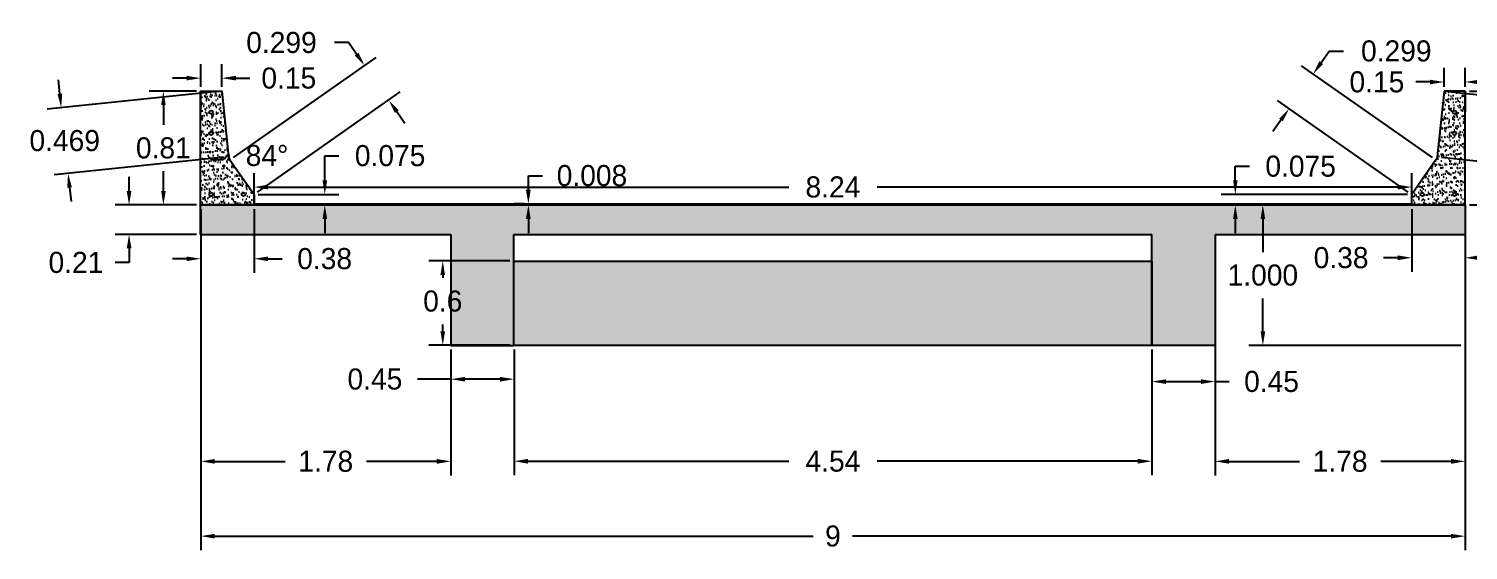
# Model space of a CAD drawing. Header units: metres. Extents: x 248 to 391, y 134 to 156.
# Drawn here: x 253.86 to 264.1, y 141.24 to 144.95 of the extents above; entities that cross this region are included whole.
import ezdxf

# ---------------------------------------------------------------- set-up
doc = ezdxf.new("R2010")
doc.units = ezdxf.units.M
doc.header["$LTSCALE"] = 0.001
for name, color, linetype in [('BARREIRA', 5, 'Continuous'), ('COTAS', 30, 'Continuous'), ('LONG. E TAB.', 3, 'Continuous'), ('PAVIMENTO', 250, 'Continuous'), ('Transversina', 205, 'Continuous')]:
    doc.layers.add(name, color=color, linetype=linetype)
doc.dimstyles.new('Annotative', dxfattribs={"dimtxt": 0.15, "dimasz": 0.1, "dimexe": 0.1, "dimexo": 0.03, "dimgap": 0.09, "dimtad": 0, "dimtih": 1, "dimtoh": 1, "dimdec": 3, "dimzin": 0, "dimdsep": 46, "dimtxsty": 'Standard', "dimcen": 0.09, "dimadec": 0, "dimazin": 0, "dimtfac": 1, "dimtdec": 3, "dimtofl": 0, "dimtmove": 0, "dimatfit": 3, "dimfxl": 1, "dimtolj": 1, "dimtzin": 0, "dimarcsym": 1})

# ---------------------------------------------------------------- blocks, each defined once
blk = doc.blocks.new('*D7')
at = {"layer": 'COTAS', "color": 0, "lineweight": -2, "ltscale": 80, "transparency": 16777216}
for p, q in [((255.081, 143.456), (255.081, 141.239)), ((264.081, 143.446), (264.081, 141.239)), ((255.181, 141.339), (259.441, 141.339)), ((263.981, 141.339), (259.721, 141.339))]:
    blk.add_line(p, q, dxfattribs=at)
at = {"layer": 'COTAS', "color": 0, "ltscale": 80, "transparency": 16777216}
for points in [[(255.181, 141.355), (255.181, 141.322), (255.081, 141.339)], [(263.981, 141.355), (263.981, 141.322), (264.081, 141.339)]]:
    blk.add_solid(points, dxfattribs=at)
at = {"layer": 'Defpoints', "color": 0, "ltscale": 80, "transparency": 16777216}
for p in [(255.081, 143.486), (264.081, 143.476), (264.081, 141.339)]:
    blk.add_point(p, dxfattribs=at)
at = {"layer": 'COTAS', "color": 0, "ltscale": 80, "transparency": 16777216, "insert": (259.581, 141.339), "char_height": 0.15, "attachment_point": 5}
blk.add_mtext('\\A1;9', dxfattribs=at)
blk = doc.blocks.new('*D8')
at = {"layer": 'COTAS', "color": 0, "lineweight": -2, "ltscale": 80, "transparency": 16777216}
for p, q in [((257.311, 142.667), (257.311, 141.772)), ((261.851, 142.666), (261.851, 141.772)), ((257.411, 141.872), (259.266, 141.872)), ((261.751, 141.872), (259.896, 141.872))]:
    blk.add_line(p, q, dxfattribs=at)
at = {"layer": 'COTAS', "color": 0, "ltscale": 80, "transparency": 16777216}
for points in [[(257.411, 141.889), (257.411, 141.855), (257.311, 141.872)], [(261.751, 141.889), (261.751, 141.855), (261.851, 141.872)]]:
    blk.add_solid(points, dxfattribs=at)
at = {"layer": 'Defpoints', "color": 0, "ltscale": 80, "transparency": 16777216}
for p in [(257.311, 142.697), (261.851, 142.696), (261.851, 141.872)]:
    blk.add_point(p, dxfattribs=at)
at = {"layer": 'COTAS', "color": 0, "ltscale": 80, "transparency": 16777216, "insert": (259.581, 141.872), "char_height": 0.15, "attachment_point": 5}
blk.add_mtext('\\A1;4.54', dxfattribs=at)
blk = doc.blocks.new('*D9')
at = {"layer": 'COTAS', "color": 0, "lineweight": -2, "ltscale": 80, "transparency": 16777216}
for p, q in [((255.081, 143.666), (255.081, 143.213)), ((255.461, 143.666), (255.461, 143.213)), ((254.981, 143.313), (254.881, 143.313)), ((255.561, 143.313), (255.661, 143.313))]:
    blk.add_line(p, q, dxfattribs=at)
at = {"layer": 'COTAS', "color": 0, "ltscale": 80, "transparency": 16777216}
for points in [[(254.981, 143.329), (254.981, 143.296), (255.081, 143.313)], [(255.561, 143.329), (255.561, 143.296), (255.461, 143.313)]]:
    blk.add_solid(points, dxfattribs=at)
at = {"layer": 'Defpoints', "color": 0, "ltscale": 80, "transparency": 16777216}
for p in [(255.081, 143.696), (255.461, 143.696), (255.461, 143.313)]:
    blk.add_point(p, dxfattribs=at)
at = {"layer": 'COTAS', "color": 0, "ltscale": 80, "transparency": 16777216, "insert": (255.963, 143.313), "char_height": 0.15, "attachment_point": 5}
blk.add_mtext('\\A1;0.38', dxfattribs=at)
blk = doc.blocks.new('*D10')
at = {"layer": 'COTAS', "color": 0, "lineweight": -2, "ltscale": 80, "transparency": 16777216}
for p, q in [((255.461, 143.734), (255.461, 143.923)), ((263.701, 143.734), (263.701, 143.923)), ((255.561, 143.823), (259.266, 143.823)), ((263.601, 143.823), (259.896, 143.823))]:
    blk.add_line(p, q, dxfattribs=at)
at = {"layer": 'COTAS', "color": 0, "ltscale": 80, "transparency": 16777216}
for points in [[(255.561, 143.84), (255.561, 143.806), (255.461, 143.823)], [(263.601, 143.84), (263.601, 143.806), (263.701, 143.823)]]:
    blk.add_solid(points, dxfattribs=at)
at = {"layer": 'Defpoints', "color": 0, "ltscale": 80, "transparency": 16777216}
for p in [(263.701, 143.823), (255.461, 143.704), (263.701, 143.704)]:
    blk.add_point(p, dxfattribs=at)
at = {"layer": 'COTAS', "color": 0, "ltscale": 80, "transparency": 16777216, "insert": (259.581, 143.823), "char_height": 0.15, "attachment_point": 5}
blk.add_mtext('\\A1;8.24', dxfattribs=at)
blk = doc.blocks.new('*D11')
at = {"layer": 'COTAS', "color": 0, "lineweight": -2, "ltscale": 80, "transparency": 16777216}
for p, q in [((255.964, 143.871), (255.964, 144.046)), ((255.964, 144.046), (256.064, 144.046)), ((255.491, 143.771), (256.064, 143.771)), ((255.491, 143.696), (256.064, 143.696)), ((255.964, 143.596), (255.964, 143.496))]:
    blk.add_line(p, q, dxfattribs=at)
at = {"layer": 'COTAS', "color": 0, "ltscale": 80, "transparency": 16777216}
for points in [[(255.948, 143.871), (255.981, 143.871), (255.964, 143.771)], [(255.948, 143.596), (255.981, 143.596), (255.964, 143.696)]]:
    blk.add_solid(points, dxfattribs=at)
at = {"layer": 'Defpoints', "color": 0, "ltscale": 80, "transparency": 16777216}
for p in [(255.461, 143.771), (255.964, 143.771), (255.461, 143.696)]:
    blk.add_point(p, dxfattribs=at)
at = {"layer": 'COTAS', "color": 0, "ltscale": 80, "transparency": 16777216, "insert": (256.429, 144.046), "char_height": 0.15, "attachment_point": 5}
blk.add_mtext('\\A1;0.075', dxfattribs=at)
blk = doc.blocks.new('*D12')
at = {"layer": 'COTAS', "color": 0, "lineweight": -2, "ltscale": 80, "transparency": 16777216}
for p, q in [((255.051, 144.506), (254.715, 144.506)), ((254.815, 144.406), (254.815, 144.266)), ((254.815, 143.796), (254.815, 143.936)), ((255.051, 143.696), (254.715, 143.696))]:
    blk.add_line(p, q, dxfattribs=at)
at = {"layer": 'COTAS', "color": 0, "ltscale": 80, "transparency": 16777216}
for points in [[(254.799, 144.406), (254.832, 144.406), (254.815, 144.506)], [(254.799, 143.796), (254.832, 143.796), (254.815, 143.696)]]:
    blk.add_solid(points, dxfattribs=at)
at = {"layer": 'Defpoints', "color": 0, "ltscale": 80, "transparency": 16777216}
for p in [(255.081, 144.506), (254.815, 143.696), (255.081, 143.696)]:
    blk.add_point(p, dxfattribs=at)
at = {"layer": 'COTAS', "color": 0, "ltscale": 80, "transparency": 16777216, "insert": (254.815, 144.101), "char_height": 0.15, "attachment_point": 5}
blk.add_mtext('\\A1;0.81', dxfattribs=at)
blk = doc.blocks.new('*D13')
at = {"layer": 'COTAS', "color": 0, "lineweight": -2, "ltscale": 80, "transparency": 16777216}
for p, q in [((255.081, 144.536), (255.081, 144.698)), ((255.231, 144.536), (255.231, 144.698)), ((254.981, 144.598), (254.881, 144.598)), ((255.331, 144.598), (255.431, 144.598))]:
    blk.add_line(p, q, dxfattribs=at)
at = {"layer": 'COTAS', "color": 0, "ltscale": 80, "transparency": 16777216}
for points in [[(254.981, 144.615), (254.981, 144.582), (255.081, 144.598)], [(255.331, 144.615), (255.331, 144.582), (255.231, 144.598)]]:
    blk.add_solid(points, dxfattribs=at)
at = {"layer": 'Defpoints', "color": 0, "ltscale": 80, "transparency": 16777216}
for p in [(255.231, 144.598), (255.081, 144.506), (255.231, 144.506)]:
    blk.add_point(p, dxfattribs=at)
at = {"layer": 'COTAS', "color": 0, "ltscale": 80, "transparency": 16777216, "insert": (255.708, 144.598), "char_height": 0.15, "attachment_point": 5}
blk.add_mtext('\\A1;0.15', dxfattribs=at)
blk = doc.blocks.new('*D14')
at = {"layer": 'COTAS', "color": 0, "lineweight": -2, "ltscale": 80, "transparency": 16777216}
for p, q in [((264.111, 144.506), (264.453, 144.506)), ((264.353, 144.406), (264.353, 144.266)), ((264.353, 143.796), (264.353, 143.936)), ((264.111, 143.696), (264.453, 143.696))]:
    blk.add_line(p, q, dxfattribs=at)
at = {"layer": 'COTAS', "color": 0, "ltscale": 80, "transparency": 16777216}
for points in [[(264.337, 144.406), (264.37, 144.406), (264.353, 144.506)], [(264.337, 143.796), (264.37, 143.796), (264.353, 143.696)]]:
    blk.add_solid(points, dxfattribs=at)
at = {"layer": 'Defpoints', "color": 0, "ltscale": 80, "transparency": 16777216}
for p in [(264.081, 144.506), (264.081, 143.696), (264.353, 143.696)]:
    blk.add_point(p, dxfattribs=at)
at = {"layer": 'COTAS', "color": 0, "ltscale": 80, "transparency": 16777216, "insert": (264.353, 144.101), "char_height": 0.15, "attachment_point": 5}
blk.add_mtext('\\A1;0.81', dxfattribs=at)
blk = doc.blocks.new('*D15')
at = {"layer": 'COTAS', "color": 0, "lineweight": -2, "ltscale": 80, "transparency": 16777216}
for p, q in [((263.931, 144.536), (263.931, 144.671)), ((264.081, 144.536), (264.081, 144.671)), ((263.831, 144.571), (263.731, 144.571)), ((264.181, 144.571), (264.281, 144.571))]:
    blk.add_line(p, q, dxfattribs=at)
at = {"layer": 'COTAS', "color": 0, "ltscale": 80, "transparency": 16777216}
for points in [[(263.831, 144.587), (263.831, 144.554), (263.931, 144.571)], [(264.181, 144.587), (264.181, 144.554), (264.081, 144.571)]]:
    blk.add_solid(points, dxfattribs=at)
at = {"layer": 'Defpoints', "color": 0, "ltscale": 80, "transparency": 16777216}
for p in [(263.931, 144.571), (263.931, 144.506), (264.081, 144.506)]:
    blk.add_point(p, dxfattribs=at)
at = {"layer": 'COTAS', "color": 0, "ltscale": 80, "transparency": 16777216, "insert": (263.453, 144.571), "char_height": 0.15, "attachment_point": 5}
blk.add_mtext('\\A1;0.15', dxfattribs=at)
blk = doc.blocks.new('*D16')
at = {"layer": 'COTAS', "color": 0, "lineweight": -2, "ltscale": 80, "transparency": 16777216}
for p, q in [((263.701, 143.666), (263.701, 143.22)), ((264.081, 143.666), (264.081, 143.22)), ((263.601, 143.32), (263.501, 143.32)), ((264.181, 143.32), (264.281, 143.32))]:
    blk.add_line(p, q, dxfattribs=at)
at = {"layer": 'COTAS', "color": 0, "ltscale": 80, "transparency": 16777216}
for points in [[(263.601, 143.337), (263.601, 143.303), (263.701, 143.32)], [(264.181, 143.337), (264.181, 143.303), (264.081, 143.32)]]:
    blk.add_solid(points, dxfattribs=at)
at = {"layer": 'Defpoints', "color": 0, "ltscale": 80, "transparency": 16777216}
for p in [(263.701, 143.696), (264.081, 143.696), (263.701, 143.32)]:
    blk.add_point(p, dxfattribs=at)
at = {"layer": 'COTAS', "color": 0, "ltscale": 80, "transparency": 16777216, "insert": (263.198, 143.32), "char_height": 0.15, "attachment_point": 5}
blk.add_mtext('\\A1;0.38', dxfattribs=at)
blk = doc.blocks.new('*D17')
at = {"layer": 'COTAS', "color": 0, "lineweight": -2, "ltscale": 80, "transparency": 16777216}
for p, q in [((261.851, 142.666), (261.851, 142.339)), ((262.301, 142.666), (262.301, 142.339)), ((261.951, 142.439), (262.201, 142.439)), ((262.301, 142.439), (262.401, 142.439))]:
    blk.add_line(p, q, dxfattribs=at)
at = {"layer": 'COTAS', "color": 0, "ltscale": 80, "transparency": 16777216}
for points in [[(261.951, 142.455), (261.951, 142.422), (261.851, 142.439)], [(262.201, 142.455), (262.201, 142.422), (262.301, 142.439)]]:
    blk.add_solid(points, dxfattribs=at)
at = {"layer": 'Defpoints', "color": 0, "ltscale": 80, "transparency": 16777216}
for p in [(261.851, 142.696), (262.301, 142.696), (262.301, 142.439)]:
    blk.add_point(p, dxfattribs=at)
at = {"layer": 'COTAS', "color": 0, "ltscale": 80, "transparency": 16777216, "insert": (262.703, 142.439), "char_height": 0.15, "attachment_point": 5}
blk.add_mtext('\\A1;0.45', dxfattribs=at)
blk = doc.blocks.new('*D18')
at = {"layer": 'COTAS', "color": 0, "lineweight": -2, "ltscale": 80, "transparency": 16777216}
for p, q in [((256.861, 142.667), (256.861, 142.356)), ((257.311, 142.662), (257.311, 142.356)), ((256.861, 142.456), (256.623, 142.456)), ((257.211, 142.456), (256.961, 142.456))]:
    blk.add_line(p, q, dxfattribs=at)
at = {"layer": 'COTAS', "color": 0, "ltscale": 80, "transparency": 16777216}
for points in [[(256.961, 142.472), (256.961, 142.439), (256.861, 142.456)], [(257.211, 142.472), (257.211, 142.439), (257.311, 142.456)]]:
    blk.add_solid(points, dxfattribs=at)
at = {"layer": 'Defpoints', "color": 0, "ltscale": 80, "transparency": 16777216}
for p in [(256.861, 142.697), (257.311, 142.692), (256.861, 142.456)]:
    blk.add_point(p, dxfattribs=at)
at = {"layer": 'COTAS', "color": 0, "ltscale": 80, "transparency": 16777216, "insert": (256.321, 142.456), "char_height": 0.15, "attachment_point": 5}
blk.add_mtext('\\A1;0.45', dxfattribs=at)
blk = doc.blocks.new('*D19')
at = {"layer": 'COTAS', "color": 0, "lineweight": -2, "ltscale": 80, "transparency": 16777216}
for p, q in [((262.301, 143.446), (262.301, 141.771)), ((264.081, 143.446), (264.081, 141.771)), ((262.401, 141.871), (262.901, 141.871)), ((263.981, 141.871), (263.481, 141.871))]:
    blk.add_line(p, q, dxfattribs=at)
at = {"layer": 'COTAS', "color": 0, "ltscale": 80, "transparency": 16777216}
for points in [[(262.401, 141.888), (262.401, 141.854), (262.301, 141.871)], [(263.981, 141.888), (263.981, 141.854), (264.081, 141.871)]]:
    blk.add_solid(points, dxfattribs=at)
at = {"layer": 'Defpoints', "color": 0, "ltscale": 80, "transparency": 16777216}
for p in [(262.301, 143.476), (264.081, 143.476), (264.081, 141.871)]:
    blk.add_point(p, dxfattribs=at)
at = {"layer": 'COTAS', "color": 0, "ltscale": 80, "transparency": 16777216, "insert": (263.191, 141.871), "char_height": 0.15, "attachment_point": 5}
blk.add_mtext('\\A1;1.78', dxfattribs=at)
blk = doc.blocks.new('*D20')
at = {"layer": 'COTAS', "color": 0, "lineweight": -2, "ltscale": 80, "transparency": 16777216}
for p, q in [((256.861, 142.667), (256.861, 141.771)), ((255.081, 142.446), (255.081, 141.771)), ((255.181, 141.871), (255.681, 141.871)), ((256.761, 141.871), (256.261, 141.871))]:
    blk.add_line(p, q, dxfattribs=at)
at = {"layer": 'COTAS', "color": 0, "ltscale": 80, "transparency": 16777216}
for points in [[(255.181, 141.888), (255.181, 141.854), (255.081, 141.871)], [(256.761, 141.888), (256.761, 141.854), (256.861, 141.871)]]:
    blk.add_solid(points, dxfattribs=at)
at = {"layer": 'Defpoints', "color": 0, "ltscale": 80, "transparency": 16777216}
for p in [(256.861, 142.697), (255.081, 142.476), (255.081, 141.871)]:
    blk.add_point(p, dxfattribs=at)
at = {"layer": 'COTAS', "color": 0, "ltscale": 80, "transparency": 16777216, "insert": (255.971, 141.871), "char_height": 0.15, "attachment_point": 5}
blk.add_mtext('\\A1;1.78', dxfattribs=at)
blk = doc.blocks.new('*D21')
at = {"layer": 'COTAS', "color": 0, "lineweight": -2, "ltscale": 80, "transparency": 16777216}
for p, q in [((262.445, 143.871), (262.445, 143.971)), ((262.445, 143.971), (262.545, 143.971)), ((263.671, 143.771), (262.345, 143.771)), ((263.671, 143.696), (262.345, 143.696)), ((262.445, 143.596), (262.445, 143.496))]:
    blk.add_line(p, q, dxfattribs=at)
at = {"layer": 'COTAS', "color": 0, "ltscale": 80, "transparency": 16777216}
for points in [[(262.429, 143.871), (262.462, 143.871), (262.445, 143.771)], [(262.429, 143.596), (262.462, 143.596), (262.445, 143.696)]]:
    blk.add_solid(points, dxfattribs=at)
at = {"layer": 'Defpoints', "color": 0, "ltscale": 80, "transparency": 16777216}
for p in [(262.445, 143.771), (263.701, 143.771), (263.701, 143.696)]:
    blk.add_point(p, dxfattribs=at)
at = {"layer": 'COTAS', "color": 0, "ltscale": 80, "transparency": 16777216, "insert": (262.91, 143.971), "char_height": 0.15, "attachment_point": 5}
blk.add_mtext('\\A1;0.075', dxfattribs=at)
blk = doc.blocks.new('*D22')
at = {"layer": 'COTAS', "color": 0, "lineweight": -2, "ltscale": 80, "transparency": 16777216}
for p, q in [((256.133, 144.851), (256.033, 144.851)), ((256.19, 144.769), (256.133, 144.851)), ((255.314, 144.033), (256.33, 144.745)), ((255.485, 143.788), (256.501, 144.5)), ((256.477, 144.36), (256.534, 144.279))]:
    blk.add_line(p, q, dxfattribs=at)
at = {"layer": 'COTAS', "color": 0, "ltscale": 80, "transparency": 16777216}
for points in [[(256.204, 144.779), (256.177, 144.76), (256.248, 144.687)], [(256.49, 144.37), (256.463, 144.351), (256.419, 144.442)]]:
    blk.add_solid(points, dxfattribs=at)
at = {"layer": 'Defpoints', "color": 0, "ltscale": 80, "transparency": 16777216}
for p in [(256.248, 144.687), (255.289, 144.016), (255.461, 143.771)]:
    blk.add_point(p, dxfattribs=at)
at = {"layer": 'COTAS', "color": 0, "ltscale": 80, "transparency": 16777216, "insert": (255.656, 144.851), "char_height": 0.15, "attachment_point": 5}
blk.add_mtext('\\A1;0.299', dxfattribs=at)
blk = doc.blocks.new('*D23')
at = {"layer": 'COTAS', "color": 0, "lineweight": -2, "ltscale": 80, "transparency": 16777216}
for p, q in [((263.057, 144.709), (263.114, 144.791)), ((263.114, 144.791), (263.214, 144.791)), ((263.848, 144.033), (262.917, 144.685)), ((263.676, 143.788), (262.746, 144.44)), ((262.77, 144.3), (262.713, 144.218))]:
    blk.add_line(p, q, dxfattribs=at)
at = {"layer": 'COTAS', "color": 0, "ltscale": 80, "transparency": 16777216}
for points in [[(263.043, 144.719), (263.07, 144.699), (262.999, 144.627)], [(262.757, 144.31), (262.784, 144.291), (262.828, 144.382)]]:
    blk.add_solid(points, dxfattribs=at)
at = {"layer": 'Defpoints', "color": 0, "ltscale": 80, "transparency": 16777216}
for p in [(262.999, 144.627), (263.872, 144.016), (263.701, 143.771)]:
    blk.add_point(p, dxfattribs=at)
at = {"layer": 'COTAS', "color": 0, "ltscale": 80, "transparency": 16777216, "insert": (263.591, 144.791), "char_height": 0.15, "attachment_point": 5}
blk.add_mtext('\\A1;0.299', dxfattribs=at)
blk = doc.blocks.new('*D24')
at = {"layer": 'COTAS', "color": 0, "lineweight": -2, "ltscale": 80, "transparency": 16777216}
for p, q in [((254.078, 144.486), (254.068, 144.586)), ((255.201, 144.503), (253.989, 144.377)), ((255.249, 144.036), (254.038, 143.91)), ((254.147, 143.821), (254.158, 143.721))]:
    blk.add_line(p, q, dxfattribs=at)
at = {"layer": 'COTAS', "color": 0, "ltscale": 80, "transparency": 16777216}
for points in [[(254.095, 144.488), (254.062, 144.485), (254.088, 144.387)], [(254.164, 143.822), (254.131, 143.819), (254.137, 143.92)]]:
    blk.add_solid(points, dxfattribs=at)
at = {"layer": 'Defpoints', "color": 0, "ltscale": 80, "transparency": 16777216}
for p in [(255.231, 144.506), (255.279, 144.039), (254.137, 143.92)]:
    blk.add_point(p, dxfattribs=at)
at = {"layer": 'COTAS', "color": 0, "ltscale": 80, "transparency": 16777216, "insert": (254.113, 144.153), "char_height": 0.15, "attachment_point": 5}
blk.add_mtext('\\A1;0.469', dxfattribs=at)
blk = doc.blocks.new('*D25')
at = {"layer": 'COTAS', "color": 0, "lineweight": -2, "ltscale": 80, "transparency": 16777216}
for p, q in [((265.19, 144.475), (265.2, 144.575)), ((263.96, 144.503), (265.279, 144.365)), ((263.912, 144.036), (265.23, 143.899)), ((265.12, 143.81), (265.11, 143.71))]:
    blk.add_line(p, q, dxfattribs=at)
at = {"layer": 'COTAS', "color": 0, "ltscale": 80, "transparency": 16777216}
for points in [[(265.173, 144.477), (265.206, 144.473), (265.179, 144.376)], [(265.104, 143.811), (265.137, 143.808), (265.131, 143.909)]]:
    blk.add_solid(points, dxfattribs=at)
at = {"layer": 'Defpoints', "color": 0, "ltscale": 80, "transparency": 16777216}
for p in [(263.931, 144.506), (263.882, 144.039), (265.131, 143.909)]:
    blk.add_point(p, dxfattribs=at)
at = {"layer": 'COTAS', "color": 0, "ltscale": 80, "transparency": 16777216, "insert": (265.155, 144.142), "char_height": 0.15, "attachment_point": 5}
blk.add_mtext('\\A1;0.469', dxfattribs=at)
blk = doc.blocks.new('*D26')
at = {"layer": 'COTAS', "color": 0, "lineweight": -2, "ltscale": 80, "transparency": 16777216}
for p, q in [((257.413, 143.804), (257.413, 143.904)), ((257.413, 143.904), (257.513, 143.904)), ((257.383, 143.704), (257.313, 143.704)), ((257.383, 143.696), (257.313, 143.696)), ((257.413, 143.596), (257.413, 143.496))]:
    blk.add_line(p, q, dxfattribs=at)
at = {"layer": 'COTAS', "color": 0, "ltscale": 80, "transparency": 16777216}
for points in [[(257.396, 143.804), (257.43, 143.804), (257.413, 143.704)], [(257.396, 143.596), (257.43, 143.596), (257.413, 143.696)]]:
    blk.add_solid(points, dxfattribs=at)
at = {"layer": 'Defpoints', "color": 0, "ltscale": 80, "transparency": 16777216}
for p in [(257.413, 143.704), (257.413, 143.704), (257.413, 143.696)]:
    blk.add_point(p, dxfattribs=at)
at = {"layer": 'COTAS', "color": 0, "ltscale": 80, "transparency": 16777216, "insert": (257.866, 143.904), "char_height": 0.15, "attachment_point": 5}
blk.add_mtext('\\A1;0.008', dxfattribs=at)
blk = doc.blocks.new('*D27')
at = {"layer": 'COTAS', "color": 0, "lineweight": -2, "ltscale": 80, "transparency": 16777216}
for p, q in [((257.281, 143.297), (256.704, 143.297)), ((256.804, 143.197), (256.804, 143.176)), ((256.804, 142.797), (256.804, 142.846)), ((257.281, 142.697), (256.704, 142.697))]:
    blk.add_line(p, q, dxfattribs=at)
at = {"layer": 'COTAS', "color": 0, "ltscale": 80, "transparency": 16777216}
for points in [[(256.787, 143.197), (256.82, 143.197), (256.804, 143.297)], [(256.787, 142.797), (256.82, 142.797), (256.804, 142.697)]]:
    blk.add_solid(points, dxfattribs=at)
at = {"layer": 'Defpoints', "color": 0, "ltscale": 80, "transparency": 16777216}
for p in [(257.311, 143.297), (256.804, 142.697), (257.311, 142.697)]:
    blk.add_point(p, dxfattribs=at)
at = {"layer": 'COTAS', "color": 0, "ltscale": 80, "transparency": 16777216, "insert": (256.804, 143.011), "char_height": 0.15, "attachment_point": 5}
blk.add_mtext('\\A1;0.6', dxfattribs=at)
blk = doc.blocks.new('*D28')
at = {"layer": 'COTAS', "color": 0, "lineweight": -2, "ltscale": 80, "transparency": 16777216}
for p, q in [((255.239, 144.016), (255.15, 144.016)), ((255.283, 144.047), (255.288, 144.047))]:
    blk.add_line(p, q, dxfattribs=at)
for start, end in [(105.078, 170.8688), (86.8157, 95.9469)]:
    blk.add_arc((255.282, 144.016), 0.0314, start, end, dxfattribs=at)
at = {"layer": 'COTAS', "color": 0, "ltscale": 80, "transparency": 16777216}
for points in [[(255.251, 144.021), (255.25, 144.021), (255.25, 144.016)], [(255.273, 144.047), (255.274, 144.045), (255.278, 144.047)]]:
    blk.add_solid(points, dxfattribs=at)
at = {"layer": 'Defpoints', "color": 0, "ltscale": 80, "transparency": 16777216}
for p in [(255.231, 144.506), (255.254, 144.031), (255.269, 144.016), (255.279, 144.039), (255.289, 144.016)]:
    blk.add_point(p, dxfattribs=at)
at = {"layer": 'COTAS', "color": 0, "ltscale": 80, "transparency": 16777216, "insert": (255.553, 144.047), "char_height": 0.15, "attachment_point": 5}
blk.add_mtext('\\A1;84°', dxfattribs=at)
blk = doc.blocks.new('*D33')
at = {"layer": 'COTAS', "color": 0, "lineweight": -2, "ltscale": 80, "transparency": 16777216}
for p, q in [((254.571, 143.796), (254.571, 143.896)), ((255.051, 143.696), (254.471, 143.696)), ((255.051, 143.486), (254.471, 143.486)), ((254.571, 143.386), (254.571, 143.286)), ((254.571, 143.286), (254.471, 143.286))]:
    blk.add_line(p, q, dxfattribs=at)
at = {"layer": 'COTAS', "color": 0, "ltscale": 80, "transparency": 16777216}
for points in [[(254.554, 143.796), (254.588, 143.796), (254.571, 143.696)], [(254.554, 143.386), (254.588, 143.386), (254.571, 143.486)]]:
    blk.add_solid(points, dxfattribs=at)
at = {"layer": 'Defpoints', "color": 0, "ltscale": 80, "transparency": 16777216}
for p in [(255.081, 143.696), (254.571, 143.486), (255.081, 143.486)]:
    blk.add_point(p, dxfattribs=at)
at = {"layer": 'COTAS', "color": 0, "ltscale": 80, "transparency": 16777216, "insert": (254.193, 143.286), "char_height": 0.15, "attachment_point": 5}
blk.add_mtext('\\A1;0.21', dxfattribs=at)
blk = doc.blocks.new('*D34')
at = {"layer": 'COTAS', "color": 0, "lineweight": -2, "ltscale": 80, "transparency": 16777216}
for p, q in [((264.051, 143.696), (262.541, 143.696)), ((262.641, 143.596), (262.641, 143.361)), ((262.641, 142.796), (262.641, 143.031)), ((264.051, 142.696), (262.541, 142.696))]:
    blk.add_line(p, q, dxfattribs=at)
at = {"layer": 'COTAS', "color": 0, "ltscale": 80, "transparency": 16777216}
for points in [[(262.625, 143.596), (262.658, 143.596), (262.641, 143.696)], [(262.625, 142.796), (262.658, 142.796), (262.641, 142.696)]]:
    blk.add_solid(points, dxfattribs=at)
at = {"layer": 'Defpoints', "color": 0, "ltscale": 80, "transparency": 16777216}
for p in [(264.081, 143.696), (262.641, 142.696), (264.081, 142.696)]:
    blk.add_point(p, dxfattribs=at)
at = {"layer": 'COTAS', "color": 0, "ltscale": 80, "transparency": 16777216, "insert": (262.641, 143.196), "char_height": 0.15, "attachment_point": 5}
blk.add_mtext('\\A1;1.000', dxfattribs=at)

msp = doc.modelspace()

# ---------------------------------------------------------------- hatches: boundary and pattern name
at = {"layer": 'Defpoints', "ltscale": 80}
h = msp.add_hatch(dxfattribs=at)
h.set_pattern_fill('AR-SAND', color=5, scale=0.001)
edge = h.paths.add_edge_path()
edge.add_spline(control_points=[(255.289, 144.0158), (255.2842, 144.0227), (255.2801, 144.0307), (255.2792, 144.0391)], knot_values=[0, 0, 0, 0, 0.0253122, 0.0253122, 0.0253122, 0.0253122], degree=3, periodic=0)
edge.add_line((255.2792, 144.0391), (255.2306, 144.5058))
edge.add_line((255.2306, 144.5058), (255.0806, 144.5058))
edge.add_line((255.0806, 144.5058), (255.0806, 144.3558))
edge.add_line((255.0806, 144.3558), (255.0806, 143.6958))
edge.add_line((255.0806, 143.6958), (255.1556, 143.6958))
edge.add_line((255.1556, 143.6958), (255.4606, 143.6958))
edge.add_line((255.4606, 143.6958), (255.4606, 143.7038))
edge.add_line((255.4606, 143.7038), (255.4606, 143.7708))
edge.add_line((255.4606, 143.7708), (255.289, 144.0158))
h.paths.add_polyline_path([(255.1681, 143.7708, -1), (255.1431, 143.7708, -1)], flags=16)
h.paths.add_polyline_path([(255.3981, 143.7708, -1), (255.3731, 143.7708, -1)], flags=16)
h.paths.add_polyline_path([(255.1431, 144.2058, -1), (255.1681, 144.2058, -1)], flags=16)
h.paths.add_polyline_path([(255.1431, 144.3558, -1), (255.1681, 144.3558, -1)], flags=16)
h = msp.add_hatch(dxfattribs=at)
h.set_pattern_fill('AR-SAND', color=5, scale=0.001)
edge = h.paths.add_edge_path()
edge.add_line((264.0806, 144.5058), (263.9306, 144.5058))
edge.add_line((263.9306, 144.5058), (263.882, 144.0391))
edge.add_spline(control_points=[(263.882, 144.0391), (263.8811, 144.0307), (263.877, 144.0227), (263.8721, 144.0158)], knot_values=[0, 0, 0, 0, 0.0253122, 0.0253122, 0.0253122, 0.0253122], degree=3, periodic=0)
edge.add_line((263.8721, 144.0158), (263.7006, 143.7708))
edge.add_line((263.7006, 143.7708), (263.7006, 143.6958))
edge.add_line((263.7006, 143.6958), (263.7756, 143.6958))
edge.add_line((263.7756, 143.6958), (264.0806, 143.6958))
edge.add_line((264.0806, 143.6958), (264.0806, 144.5058))
h.paths.add_polyline_path([(264.0181, 143.7708, -1), (263.9931, 143.7708, -1)], flags=16)
h.paths.add_polyline_path([(263.7881, 143.7708, -1), (263.7631, 143.7708, -1)], flags=16)
h.paths.add_polyline_path([(263.9931, 144.2058, -1), (264.0181, 144.2058, -1)], flags=16)
h.paths.add_polyline_path([(263.9931, 144.3558, -1), (264.0181, 144.3558, -1)], flags=16)
h = msp.add_hatch(dxfattribs=at)
h.set_pattern_fill('AR-CONC', color=3, scale=0.001)
h.paths.add_polyline_path([(264.0806, 143.6958), (264.0056, 143.6958), (263.7006, 143.6958), (255.0806, 143.6958), (255.0806, 143.4858), (256.8606, 143.4858), (256.8606, 142.6958), (256.8621, 142.6967), (257.3106, 142.6945), (257.3106, 143.4847), (261.8506, 143.4869), (261.8506, 142.6959), (262.3006, 142.6958), (262.3006, 143.4858), (264.0806, 143.4858)])
at = {"layer": 'Defpoints', "ltscale": 80, "true_color": 0x000000}
h = msp.add_hatch(color=18, dxfattribs=at)
h.dxf.hatch_style = 1
h.paths.add_polyline_path([(263.7006, 143.7038), (255.4606, 143.7038), (255.4606, 143.6958), (263.7006, 143.6958)])
at = {"layer": 'Transversina', "ltscale": 80, "true_color": 0xa953a0}
h = msp.add_hatch(dxfattribs=at)
h.set_pattern_fill('AR-CONC', color=215, scale=0.001)
h.paths.add_polyline_path([(261.8506, 142.6959), (261.8506, 143.2958), (257.3106, 143.2967), (257.3106, 142.6968)])

# ---------------------------------------------------------------- linework, layer by layer
at = {"layer": 'BARREIRA', "color": 5, "ltscale": 80}
for p, q in [((263.9306, 144.5058), (263.882, 144.0391)), ((264.0806, 144.5058), (263.9306, 144.5058)), ((264.0806, 143.6958), (264.0806, 144.5058)), ((263.8721, 144.0158), (263.7006, 143.7708)), ((263.7006, 143.6958), (263.7006, 143.7708)), ((264.0806, 143.6958), (263.7006, 143.6958)), ((263.7006, 143.6958), (263.7756, 143.6958))]:
    msp.add_line(p, q, dxfattribs=at)
msp.add_lwpolyline([(255.2792, 144.0391, 0.1231747), (255.289, 144.0158), (255.4606, 143.7708), (255.4606, 143.6958), (255.0806, 143.6958), (255.0806, 144.5058), (255.2306, 144.5058), (255.2792, 144.0391)], format="xyb", dxfattribs=at)
for centre in [(255.1556, 144.3558), (264.0056, 144.3558), (255.1556, 144.2058), (264.0056, 144.2058), (255.1556, 143.7708), (255.3856, 143.7708), (263.7756, 143.7708), (264.0056, 143.7708)]:
    msp.add_circle(centre, 0.0125, dxfattribs=at)
at = {"layer": 'BARREIRA', "color": 5}
msp.add_open_spline([(263.882, 144.0391), (263.8811, 144.0307), (263.877, 144.0227), (263.8721, 144.0158)], degree=3, dxfattribs=at)
at = {"layer": 'COTAS', "ltscale": 80}
msp.add_line((255.289, 144.0158), (255.2689, 144.0158), dxfattribs=at)
at = {"layer": 'Defpoints', "color": 5, "ltscale": 80}
for p, q in [((255.0806, 143.6958), (255.0806, 144.5058)), ((255.0806, 144.5058), (255.2306, 144.5058)), ((255.0806, 144.5058), (255.0806, 144.3558)), ((255.2306, 144.5058), (255.2792, 144.0391)), ((264.0806, 144.5058), (264.0806, 144.3558)), ((255.289, 144.0158), (255.4606, 143.7708)), ((255.4606, 143.6958), (255.4606, 143.7708)), ((255.0806, 143.6958), (255.4606, 143.6958)), ((255.0806, 143.6958), (255.1556, 143.6958)), ((255.4606, 143.6958), (255.3856, 143.6958)), ((255.4606, 143.6958), (255.4606, 143.7038)), ((264.0806, 143.6958), (264.0056, 143.6958))]:
    msp.add_line(p, q, dxfattribs=at)
at = {"layer": 'Defpoints', "ltscale": 80}
for p, q in [((255.0806, 143.6958), (264.0806, 143.6958)), ((255.4606, 143.7038), (263.7006, 143.7038))]:
    msp.add_line(p, q, dxfattribs=at)
at = {"layer": 'Defpoints', "color": 3, "ltscale": 80}
msp.add_line((262.3006, 142.6958), (261.8506, 142.6959), dxfattribs=at)
at = {"layer": 'Defpoints', "color": 5}
msp.add_open_spline([(255.2792, 144.0391), (255.2801, 144.0307), (255.2842, 144.0227), (255.289, 144.0158)], degree=3, dxfattribs=at)
at = {"layer": 'LONG. E TAB.', "color": 3, "ltscale": 80}
for p, q in [((255.0806, 143.4858), (255.0806, 143.6958)), ((264.0806, 143.6958), (264.0806, 143.4758)), ((255.0806, 143.4858), (256.8606, 143.4858)), ((256.8606, 143.4858), (256.8606, 142.6967)), ((257.3106, 142.6967), (257.3106, 143.4858)), ((257.3106, 143.4858), (261.8506, 143.4858)), ((261.8506, 142.6959), (261.8506, 143.4858)), ((262.3006, 143.4858), (262.3006, 142.6958)), ((262.3006, 143.4858), (264.0806, 143.4858)), ((262.3006, 143.4758), (262.3006, 142.6958)), ((256.8606, 142.6967), (257.3106, 142.6967))]:
    msp.add_line(p, q, dxfattribs=at)
at = {"layer": 'PAVIMENTO', "color": 18, "ltscale": 80, "true_color": 0x000000}
msp.add_lwpolyline([(255.4606, 143.7038), (263.7006, 143.7038), (263.7006, 143.6958), (255.4606, 143.6958)], close=True, dxfattribs=at)
at = {"layer": 'Transversina', "ltscale": 80}
for p, q in [((257.3106, 143.2967), (261.8506, 143.2958)), ((257.3106, 142.6967), (257.3106, 143.2967)), ((261.8506, 143.2958), (261.8506, 142.6959)), ((261.8506, 142.6959), (257.3106, 142.6967))]:
    msp.add_line(p, q, dxfattribs=at)

# ---------------------------------------------------------------- dimensions: what is measured, and where the dimension line sits
at = {"layer": 'COTAS', "ltscale": 80}
for p1, p2, distance, picture, middle in [((255.4606, 143.7708), (255.289, 144.0158), -1.1705, '*D22', (255.6555, 144.8511)), ((263.7006, 143.7708), (263.8721, 144.0158), 1.0657, '*D23', (263.5914, 144.791)), ((255.2306, 144.5058), (255.2792, 144.0391), -1.1483, '*D24', (254.1128, 144.1535)), ((263.9306, 144.5058), (263.882, 144.0391), 1.2556, '*D25', (265.1551, 144.1424))]:
    dim = msp.add_aligned_dim(p1=p1, p2=p2, distance=distance, dimstyle='Annotative', dxfattribs=at)
    dim.commit()
    dim.dimension.update_dxf_attribs({"geometry": picture, "text_midpoint": middle})
for base, p1, p2, picture, middle in [((255.2306, 144.5983), (255.0806, 144.5058), (255.2306, 144.5058), '*D13', (255.7081, 144.5983)), ((263.9306, 144.5705), (264.0806, 144.5058), (263.9306, 144.5058), '*D15', (263.4531, 144.5705)), ((255.4606, 143.3128), (255.0806, 143.6958), (255.4606, 143.6958), '*D9', (255.9631, 143.3128)), ((263.7006, 143.3201), (264.0806, 143.6958), (263.7006, 143.6958), '*D16', (263.1981, 143.3201)), ((264.0806, 141.8711), (262.3006, 143.4758), (264.0806, 143.4758), '*D19', (263.1906, 141.8711)), ((255.0806, 141.8711), (256.8606, 142.6967), (255.0806, 142.4758), '*D20', (255.9706, 141.8711)), ((261.8506, 141.872), (257.3106, 142.6967), (261.8506, 142.6959), '*D8', (259.5806, 141.872)), ((262.3006, 142.4388), (261.8506, 142.6959), (262.3006, 142.6958), '*D17', (262.7031, 142.4388))]:
    dim = msp.add_linear_dim(base=base, p1=p1, p2=p2, dimstyle='Annotative', override={"dimdec": 2}, dxfattribs=at)
    dim.commit()
    dim.dimension.update_dxf_attribs({"geometry": picture, "text_midpoint": middle})
for base, p1, p2, picture, middle in [((254.8154, 143.6958), (255.0806, 144.5058), (255.0806, 143.6958), '*D12', (254.8154, 144.1008)), ((264.3532, 143.6958), (264.0806, 144.5058), (264.0806, 143.6958), '*D14', (264.3532, 144.1008)), ((254.5709, 143.4858), (255.0806, 143.6958), (255.0806, 143.4858), '*D33', (254.1934, 143.2858))]:
    dim = msp.add_linear_dim(base=base, p1=p1, p2=p2, angle=90, dimstyle='Annotative', override={"dimdec": 2}, dxfattribs=at)
    dim.commit()
    dim.dimension.update_dxf_attribs({"geometry": picture, "text_midpoint": middle})
dim = msp.add_angular_dim_2l(base=(255.2539, 144.0305), line1=((255.2306, 144.5058), (255.2792, 144.0391)), line2=((255.289, 144.0158), (255.2689, 144.0158)), dimstyle='Annotative', override={"dimscale": 0, "dimasz": 0.005}, dxfattribs=at)
dim.commit()
dim.dimension.update_dxf_attribs({"geometry": '*D28', "text_midpoint": (255.5534, 144.0471)})
dim = msp.add_linear_dim(base=(255.9644, 143.7708), p1=(255.4606, 143.6958), p2=(255.4606, 143.7708), angle=90, dimstyle='Annotative', dxfattribs=at)
dim.commit()
dim.dimension.update_dxf_attribs({"geometry": '*D11', "text_midpoint": (256.4294, 144.0458), "dimtype": 160})
for base, p1, p2, angle, picture, middle in [((262.4454, 143.7708), (263.7006, 143.6958), (263.7006, 143.7708), 90, '*D21', (262.9104, 143.9708)), ((257.4131, 143.7038), (257.4131, 143.6958), (257.4131, 143.7038), 270, '*D26', (257.8656, 143.9038)), ((262.6412, 142.6957), (264.0806, 143.6958), (264.0806, 142.6957), 90, '*D34', (262.6412, 143.1957))]:
    dim = msp.add_linear_dim(base=base, p1=p1, p2=p2, angle=angle, dimstyle='Annotative', dxfattribs=at)
    dim.commit()
    dim.dimension.update_dxf_attribs({"geometry": picture, "text_midpoint": middle})
for base, p1, p2, override, picture, middle in [((263.7006, 143.823), (255.4606, 143.7038), (263.7006, 143.7038), {"dimdec": 2}, '*D10', (259.5806, 143.823)), ((264.0806, 141.3388), (255.0806, 143.4858), (264.0806, 143.4758), {"dimdec": 0}, '*D7', (259.5806, 141.3388)), ((256.8606, 142.4557), (257.3106, 142.6923), (256.8606, 142.6967), {"dimdec": 2}, '*D18', (256.3206, 142.4557))]:
    dim = msp.add_linear_dim(base=base, p1=p1, p2=p2, dimstyle='Annotative', override=override, dxfattribs=at)
    dim.commit()
    dim.dimension.update_dxf_attribs({"geometry": picture, "text_midpoint": middle, "dimtype": 160})
dim = msp.add_linear_dim(base=(256.8036, 142.6967), p1=(257.3106, 143.2967), p2=(257.3106, 142.6967), angle=90, dimstyle='Annotative', override={"dimdec": 1}, dxfattribs=at)
dim.commit()
dim.dimension.update_dxf_attribs({"geometry": '*D27', "text_midpoint": (256.8036, 143.0113), "dimtype": 160})

doc.saveas('drawing.dxf')
